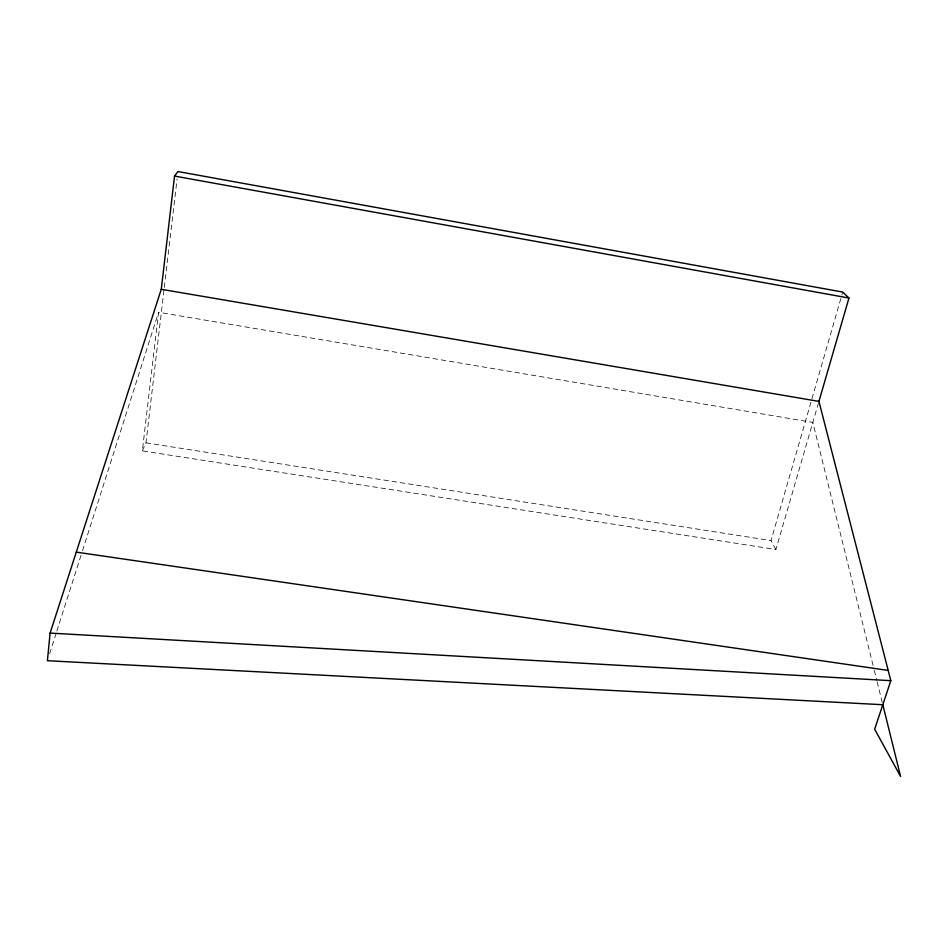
<?xml version="1.0" encoding="UTF-8"?>
<svg xmlns="http://www.w3.org/2000/svg" width="948" height="948" viewBox="0 0 948 948"><rect width="100%" height="100%" fill="white"/><g stroke="black" fill="none" stroke-linecap="round" stroke-linejoin="round"><path stroke-width="0.71" stroke-dasharray="4.74 3.56" d="M818.527 402.793L775.914 549.496L142.342 450.881L158.577 312.283L812.827 422.417L873.926 668.897M142.342 450.881L145.98 442.834L164.134 288.856M164.3 287.386L177.098 178.876M775.914 549.496L771.02 540.597L841.492 296.333M841.895 294.911L842.713 292.067M49.651 653.658L56.406 632.506M56.856 631.084L82.061 552.091M82.512 550.681L158.577 312.283M145.98 442.834L771.02 540.597M874.281 670.319L876.77 680.356M877.125 681.79L882.458 703.286"/><path stroke-width="1.42" d="M50.102 633.086L47.4 660.709L882.813 704.72L900.6 776.459L874.649 729.225L890.824 680.676L818.93 401.395L848.958 298.028L842.713 292.067L177.963 171.541L174.539 176.067L161.267 289.294L50.102 633.086L890.824 680.676M76.278 552.127L888.181 670.426M161.267 289.294L818.93 401.395M174.539 176.067L848.958 298.028"/></g></svg>
